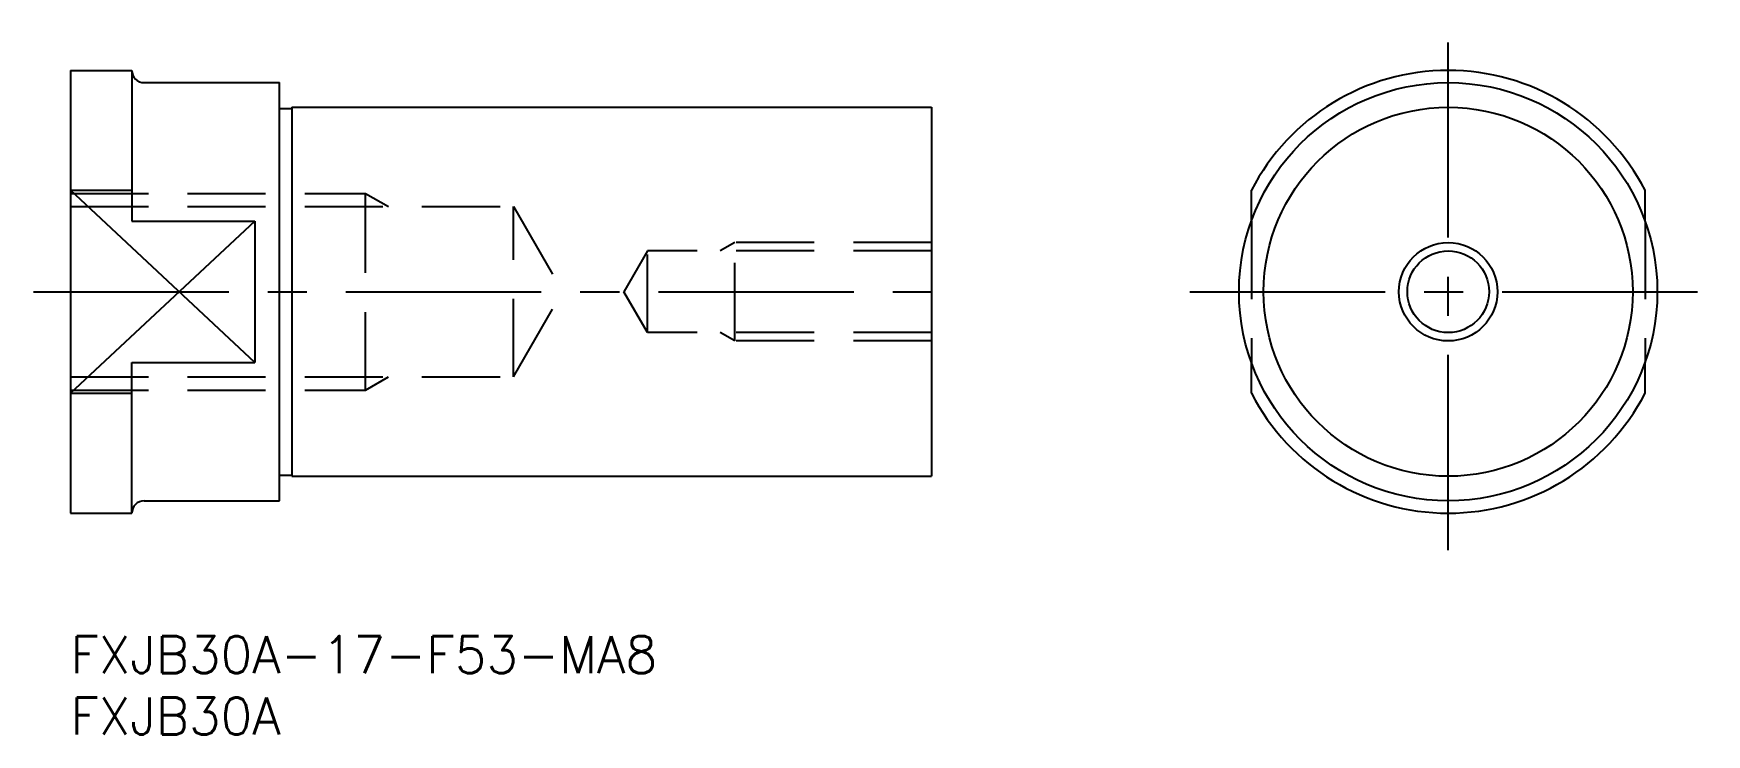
# Model space of a CAD drawing. Extents: x -3 to 133, y -8 to 49.
import ezdxf

# ---------------------------------------------------------------- set-up
doc = ezdxf.new("R2010")
doc.units = 0
doc.header["$LTSCALE"] = 0.5
doc.linetypes.add('CENTER', pattern=[50.8, 31.75, -6.35, 6.35, -6.35])
doc.linetypes.add('DASHED', pattern=[19.05, 12.7, -6.35])
for name, color, linetype in [('MSM_CENTER', 1, 'CENTER'), ('MSM_CONTINUOUS', 7, 'CONTINUOUS'), ('MSM_DASHED', 4, 'DASHED'), ('MSM_NARROW', 5, 'CONTINUOUS'), ('MSM_PART_NUMBER', 7, 'CONTINUOUS')]:
    doc.layers.add(name, color=color, linetype=linetype)
doc.styles.get("Standard").update_dxf_attribs({"font": 'txt.shx', "height": 3, "bigfont": 'bigfont.shx'})

msp = doc.modelspace()

# ---------------------------------------------------------------- linework, layer by layer
at = {"layer": 'MSM_CENTER'}
for p, q in [((112, 7), (112, 49)), ((-3, 28), (73, 28)), ((91, 28), (133, 28))]:
    msp.add_line(p, q, dxfattribs=at)
at = {"layer": 'MSM_CONTINUOUS'}
for p, q in [((0, 46), (0, 10)), ((0, 46), (5, 46)), ((5, 46), (5, 33.74)), ((6, 45), (17, 45)), ((17, 11), (17, 45)), ((17, 42.9), (18, 42.9)), ((18, 43), (70, 43)), ((18, 43), (18, 13)), ((70, 43), (70, 13)), ((0, 36.25), (5, 36.25)), ((96, 33.74), (96, 36.25)), ((128, 33.74), (128, 36.25)), ((5, 33.74), (15, 33.74)), ((15, 33.74), (15, 22.26)), ((5, 22.26), (15, 22.26)), ((5, 10), (5, 22.26)), ((96, 19.75), (96, 22.26)), ((128, 19.75), (128, 22.26)), ((0, 19.75), (5, 19.75)), ((17, 13.1), (18, 13.1)), ((18, 13), (70, 13)), ((6, 11), (17, 11)), ((0, 10), (5, 10))]:
    msp.add_line(p, q, dxfattribs=at)
for radius in [17, 15, 3.32]:
    msp.add_circle((112, 28), radius, dxfattribs=at)
for centre, radius, start, end in [((6, 46), 1, 180, 270), ((112, 28), 18, 27.266, 152.734), ((112, 28), 18, 207.266, 332.734), ((6, 10), 1, 90, 180)]:
    msp.add_arc(centre, radius, start, end, dxfattribs=at)
at = {"layer": 'MSM_DASHED'}
for p, q in [((0, 36), (24, 36)), ((24, 20), (24, 36)), ((24, 36), (25.87, 34.92)), ((0, 34.92), (36.01, 34.92)), ((36.01, 21.08), (36.01, 34.92)), ((36.01, 34.92), (40, 28)), ((96, 33.74), (96, 22.26)), ((128, 33.74), (128, 22.26)), ((46.92, 31.32), (45, 28)), ((70, 31.32), (46.92, 31.32)), ((46.92, 24.68), (46.92, 31.32)), ((54, 32), (52.83, 31.32)), ((54, 24), (54, 32)), ((70, 32), (54, 32)), ((36.01, 21.08), (40, 28)), ((46.92, 24.68), (45, 28)), ((70, 24.68), (46.92, 24.68)), ((54, 24), (52.83, 24.68)), ((70, 24), (54, 24)), ((0, 21.08), (36.01, 21.08)), ((24, 20), (25.87, 21.08)), ((0, 20), (24, 20))]:
    msp.add_line(p, q, dxfattribs=at)
at = {"layer": 'MSM_NARROW'}
for p, q in [((15, 22.26), (0, 36.25)), ((0, 19.75), (15, 33.74))]:
    msp.add_line(p, q, dxfattribs=at)
msp.add_circle((112, 28), 4, dxfattribs=at)

# ---------------------------------------------------------------- texts
at = {"layer": 'MSM_PART_NUMBER'}
for s, p in [('FXJB30A-17-F53-MA8', (0, -3)), ('FXJB30A', (0, -8))]:
    msp.add_text(s, height=3, dxfattribs=at).set_placement(p)

doc.saveas('drawing.dxf')
